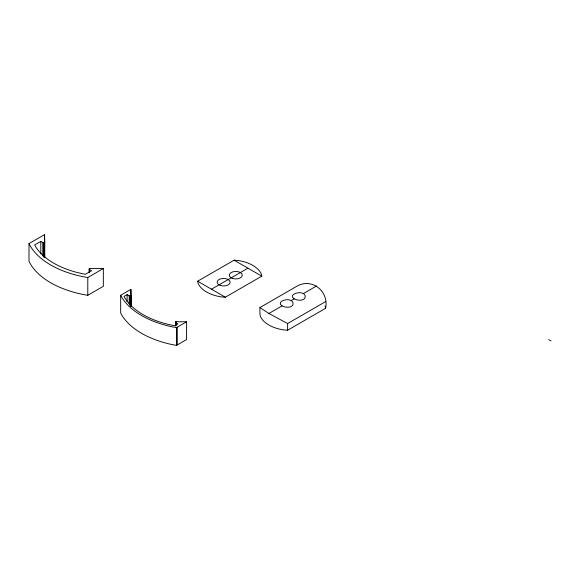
<?xml version="1.0" encoding="UTF-8"?>
<svg xmlns="http://www.w3.org/2000/svg" width="580" height="580" viewBox="0 0 580 580"><rect width="100%" height="100%" fill="white"/><g stroke="black" fill="none" stroke-linecap="round" stroke-linejoin="round"><path stroke-width="0.87" d="M89.211 268.852L89.226 269.287A1.087 0.631 0 0 0 89.472 269.504L91.582 270.722L85.427 274.275A77.452 44.718 0 0 1 34.648 244.956L40.803 241.403L42.92 242.621A1.087 0.631 0 0 0 43.297 242.766L44.769 242.259L44.559 234.617L29 243.6L29 261.37A85.028 49.09 0 0 0 87.79 295.3L103.334 286.324L103.334 268.555L89.813 268.482L89.211 268.852L89.182 272.752M175.508 322.089L175.522 322.516A1.087 0.631 0 0 0 175.769 322.741L177.879 323.959L174.805 325.735A77.452 44.718 0 0 1 124.026 296.416L127.1 294.64L129.209 295.858A1.087 0.631 0 0 0 129.594 296.003L131.058 295.495L130.891 289.376L120.676 295.278L120.676 313.048L122.242 315.861A84.013 48.503 0 0 0 171.905 344.535L176.472 345.383L186.6 339.532L186.6 321.762L175.972 321.755L175.508 322.089L175.522 326.076M29 243.6A85.028 49.09 0 0 0 87.79 277.53L103.334 268.555M197.642 281.213L234.081 260.181L238.162 260.493A32.639 18.843 0 0 1 261.239 273.818L261.776 276.174L225.344 297.207L221.263 296.895A32.639 18.843 0 0 1 198.179 283.569L197.642 281.213L225.344 297.207M211.497 289.21L247.928 268.177M120.676 295.278L122.242 298.091A84.013 48.503 0 0 0 171.905 326.765L176.472 327.613L186.6 321.762M259.92 307.56L297.895 285.635C313.113 278.052 329.121 292.146 325.598 308.292L287.622 330.216L283.54 329.904A32.639 18.843 0 0 1 260.456 316.579L259.92 314.222L259.92 307.56L268.91 313.476L287.622 323.553L325.598 301.629M268.91 313.476L282.068 305.877L284.998 306.987L288.376 307.262A6.467 4.248 8 0 0 292.994 304.594C294.183 300.288 288.137 298.932 284.998 299.976A6.467 3.139 -6.9 0 0 280.379 302.644L280.379 304.319L282.068 305.877M291.305 300.549L294.212 298.867L297.141 299.976L300.52 300.251A6.467 4.248 8 0 0 305.138 297.583C306.327 293.277 300.281 291.921 297.141 292.965A6.467 3.139 -6.9 0 0 292.523 295.633L292.523 297.308L294.212 298.867M303.449 293.538L316.607 285.933M548.695 339.612L551 340.946M234.081 260.181L261.776 276.174M325.054 305.935L325.598 308.292M44.559 252.387L44.696 257.484M287.622 323.553L287.622 330.216M177.262 327.156L177.262 344.926M176.472 327.613L176.472 345.383M175.972 321.755L175.972 325.308M175.849 321.806L175.849 325.358M175.74 321.864L175.74 325.423M175.646 321.936L175.566 325.561M131.058 295.495L131.058 306.153M130.986 295.662L130.986 306.327M130.891 289.376L130.891 306.255M130.725 295.88L130.725 305.645M130.601 295.93L130.601 305.704M130.471 295.974L130.471 305.747M130.333 296.01L130.333 305.783M130.188 296.032L130.188 304.921M130.036 296.046L130.036 304.928M129.884 296.039L129.884 304.928M129.739 296.025L129.739 304.913M129.594 296.003L129.594 304M129.209 295.858L129.209 303.855M127.1 294.64L127.1 301.745M89.552 268.569L89.552 272.121M89.443 268.634L89.443 272.187M89.349 268.7L89.269 272.325M87.79 277.53L87.79 295.3M44.769 242.259L44.689 257.527M44.559 234.617L44.616 257.607M44.529 242.578L44.428 256.853M44.305 242.694L44.305 256.911M44.181 242.737L44.181 256.954M44.036 242.774L44.036 256.991M43.892 242.795L43.892 257.012M43.739 242.81L43.739 256.135M43.587 242.802L43.587 256.135M43.442 242.795L43.442 256.121M43.297 242.766L43.297 256.092M42.92 242.621L42.92 255.947M40.803 241.403L40.803 253.844M232.522 278.451A6.525 3.77 0 0 0 242.31 275.188A6.525 3.77 0 0 0 232.522 271.926A6.525 3.77 0 0 0 232.522 278.451M220.371 285.462A6.525 3.77 0 0 0 230.166 282.199A6.525 3.77 0 0 0 220.371 278.937A6.525 3.77 0 0 0 220.371 285.462"/></g></svg>
